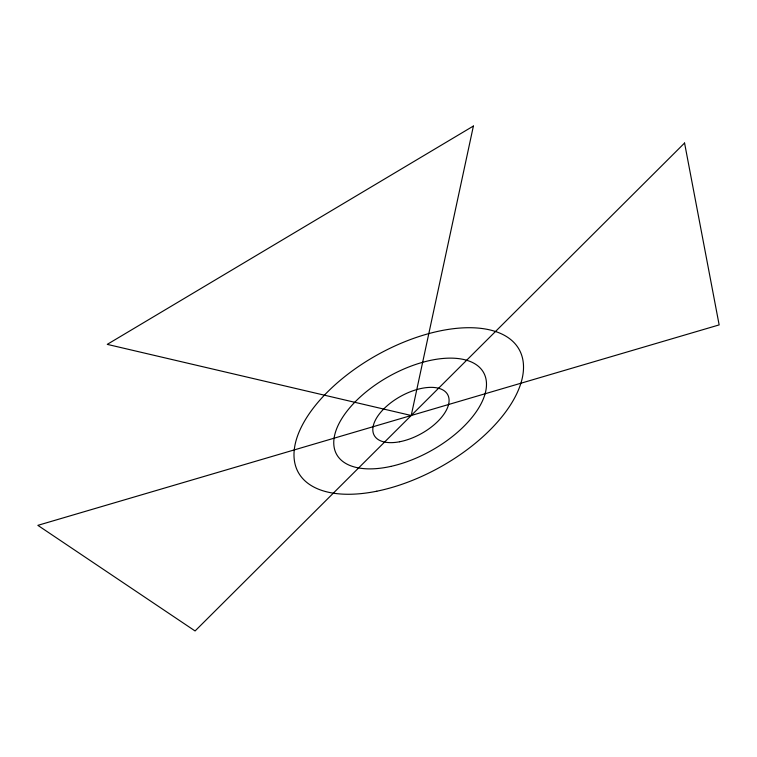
<?xml version="1.0" encoding="UTF-8"?>
<svg xmlns="http://www.w3.org/2000/svg" width="757" height="757" viewBox="0 0 757 757"><rect width="100%" height="100%" fill="white"/><g stroke="black" fill="none" stroke-linecap="round" stroke-linejoin="round"><path stroke-width="1.14" d="M473.399 126.04L411.221 415.498L107.248 344.369L473.399 126.04M684.565 143.026L195.079 630.959L37.85 525.349L719.15 324.904L684.565 143.026M399.639 441.757A42.004 21.319 -29.1 0 0 448.144 395.58A42.004 21.319 -29.1 0 0 385.058 407.673A42.004 21.319 -29.1 0 0 399.639 441.757M390.792 466.416A84.103 42.723 -29.1 0 0 483.77 372.898A84.103 42.723 -29.1 0 0 355.809 401.201A84.103 42.723 -29.1 0 0 390.792 466.416M376.778 491.217A126.372 64.317 -29.1 0 0 520.191 351.513A126.372 64.317 -29.1 0 0 329.276 390.243A126.372 64.317 -29.1 0 0 376.778 491.217"/></g></svg>
